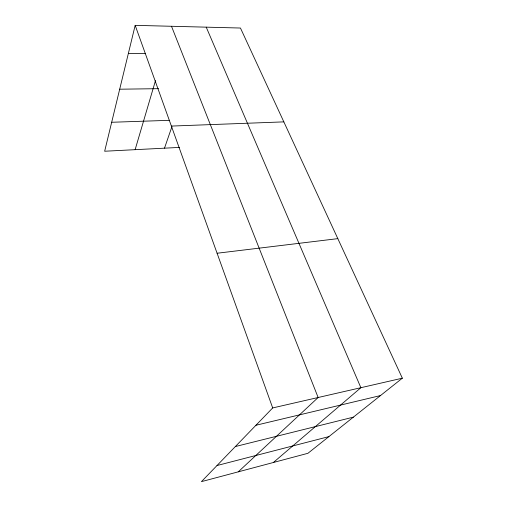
<?xml version="1.0" encoding="UTF-8"?>
<svg xmlns="http://www.w3.org/2000/svg" width="507" height="507" viewBox="0 0 507 507"><rect width="100%" height="100%" fill="white"/><g stroke="black" fill="none" stroke-linecap="round" stroke-linejoin="round"><path stroke-width="0.76" d="M402.343 378.19L272.696 407.932L201.418 481.65L307.926 453.296L402.343 378.19L240.457 28.031L135.173 25.35L104.657 151.232L179.484 147.41M135.128 149.673L155.484 80.607M164.502 148.171L171.936 126.617M238.252 471.846L318.136 397.507L171.493 26.275M273.381 462.492L360.876 387.703L206.229 27.156M217.002 465.534L328.897 436.609M235.368 446.54L353.373 417.141M255.953 425.253L380.504 395.561M217.091 253.24L337.827 238.639M171.379 126.078L283.844 121.876M111.673 122.269L169.446 120.324M119.69 89.207L158.558 88.674M128.353 53.463L145.49 53.603M135.173 25.35L272.696 407.932"/></g></svg>
